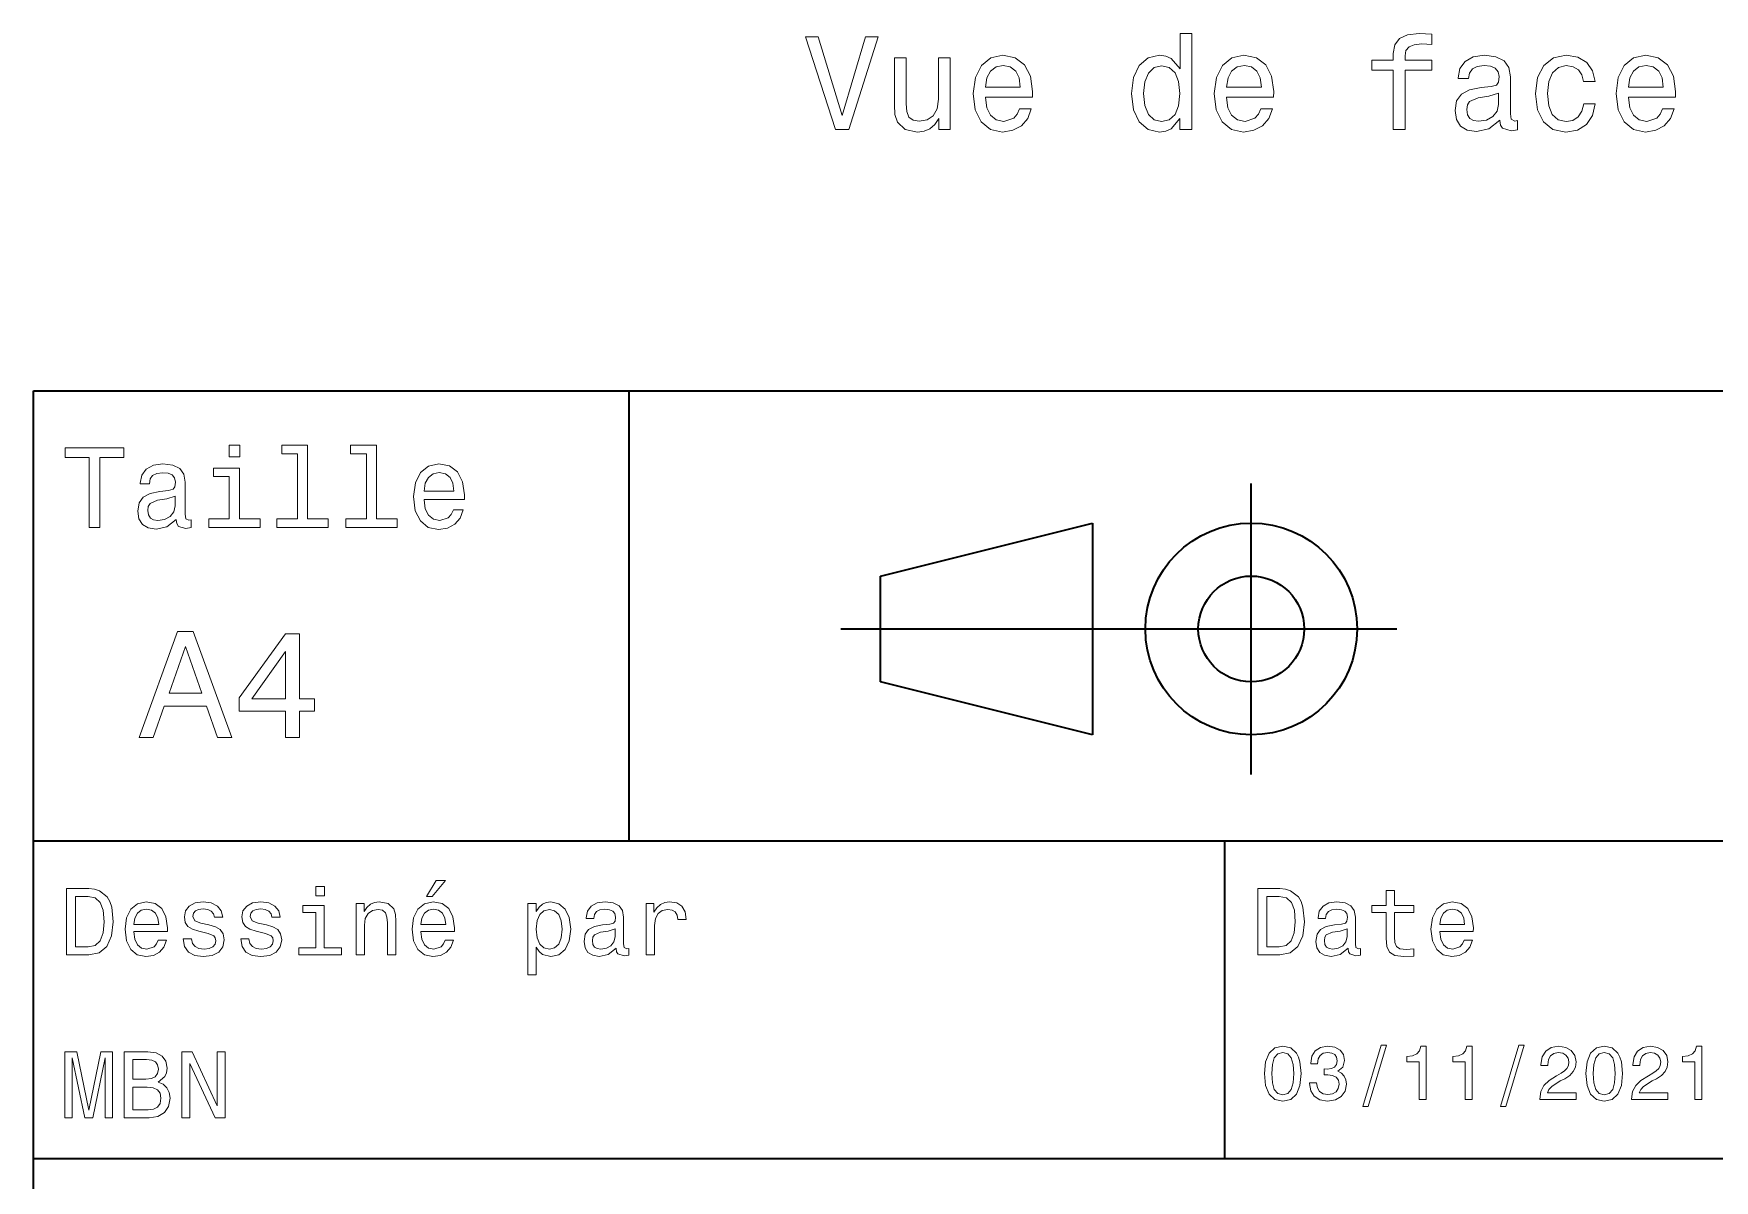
# Model space of a CAD drawing. Extents: x 0 to 297, y 0 to 210.
# Drawn here: x 97 to 160.5, y 40.2 to 83.5 of the extents above; entities that cross this region are included whole.
import ezdxf

# ---------------------------------------------------------------- set-up
doc = ezdxf.new("R2010")
doc.units = 0

msp = doc.modelspace()

# ---------------------------------------------------------------- linework, layer by layer
at = {"color": 7, "lineweight": 35}
for p, q in [((97, 10), (97, 70)), ((97, 70), (287, 70)), ((127.5, 61), (148.5, 61)), ((97, 53), (162, 53)), ((97, 41), (162, 41))]:
    msp.add_line(p, q, dxfattribs=at)
at = {"color": 7, "lineweight": 35, "ltscale": 0.425}
msp.add_line((119.5, 53), (119.5, 70), dxfattribs=at)
at = {"color": 7, "lineweight": 35, "ltscale": 0.275}
msp.add_line((143, 55.5), (143, 66.5), dxfattribs=at)
at = {"color": 7, "lineweight": 35, "ltscale": 0.206155}
for p, q in [((129, 63), (137, 65)), ((137, 57), (129, 59))]:
    msp.add_line(p, q, dxfattribs=at)
at = {"color": 7, "lineweight": 35, "ltscale": 0.2}
msp.add_line((137, 65), (137, 57), dxfattribs=at)
at = {"color": 7, "lineweight": 35, "ltscale": 0.1}
msp.add_line((129, 59), (129, 63), dxfattribs=at)
at = {"color": 7, "lineweight": 35, "ltscale": 0.3}
msp.add_line((142, 41), (142, 53), dxfattribs=at)
at = {"color": 7, "lineweight": 13}
for points in [[(128.421646, 83.373573), (127.544121, 80.393028), (126.64138, 83.373573), (126.162277, 83.373573), (127.291962, 79.86853), (127.79628, 79.86853), (128.900742, 83.373573)], [(140.308533, 80.287117), (140.308533, 79.86853), (140.752335, 79.86853), (140.752335, 83.489571), (140.313568, 83.489571), (140.313568, 82.1632), (139.975677, 82.546486), (139.768906, 82.63726), (139.531876, 82.672562), (139.103195, 82.571701), (138.77034, 82.289276), (138.553482, 81.835388), (138.477844, 81.225159), (138.553482, 80.614929), (138.77034, 80.155991), (139.103195, 79.86853), (139.531876, 79.772713), (139.768906, 79.808014), (139.980713, 79.898788)], [(148.367615, 82.107727), (148.367615, 79.86853), (148.811417, 79.86853), (148.811417, 82.107727), (149.820053, 82.107727), (149.820053, 82.485962), (148.811417, 82.485962), (148.811417, 82.65239), (148.84671, 82.854118), (148.962708, 82.990288), (149.159393, 83.070976), (149.441818, 83.101242), (149.820053, 83.08107), (149.820053, 83.464355), (149.340942, 83.489571), (148.907227, 83.444176), (148.604645, 83.308014), (148.42308, 83.070976), (148.367615, 82.733086), (148.367615, 82.485962), (147.555649, 82.485962), (147.555649, 82.107727)], [(131.624084, 82.576744), (131.180283, 82.576744), (131.180283, 81.013344), (131.129852, 80.65023), (130.983597, 80.387985), (130.756653, 80.226601), (130.459106, 80.17617), (130.222076, 80.216515), (130.07077, 80.337547), (129.985046, 80.544319), (129.964874, 80.83683), (129.964874, 82.576744), (129.521057, 82.576744), (129.521057, 80.796486), (129.536194, 80.438416), (129.632019, 80.140862), (129.92453, 79.86853), (130.393539, 79.772713), (130.645706, 79.808014), (130.862564, 79.898788), (131.049164, 80.05513), (131.200455, 80.282074), (131.200455, 79.86853), (131.624084, 79.86853)], [(132.960541, 81.094032), (134.735764, 81.094032), (134.740799, 81.300804), (134.66011, 81.880775), (134.438217, 82.314499), (134.08519, 82.576744), (133.616165, 82.672562), (133.157227, 82.571701), (132.804199, 82.289276), (132.577255, 81.830345), (132.496567, 81.225159), (132.57222, 80.604843), (132.799164, 80.150948), (133.147141, 79.86853), (133.601044, 79.772713), (133.994415, 79.838272), (134.317169, 80.009743), (134.554199, 80.282074), (134.690369, 80.645187), (134.251617, 80.645187), (134.160828, 80.443459), (134.029709, 80.29216), (133.656509, 80.171127), (133.369049, 80.226601), (133.152191, 80.403114), (133.010971, 80.690575), (132.960541, 81.078903)], [(142.068619, 81.094032), (143.843826, 81.094032), (143.848877, 81.300804), (143.768188, 81.880775), (143.54628, 82.314499), (143.193253, 82.576744), (142.724243, 82.672562), (142.265305, 82.571701), (141.912277, 82.289276), (141.685333, 81.830345), (141.604645, 81.225159), (141.680283, 80.604843), (141.907227, 80.150948), (142.255219, 79.86853), (142.709106, 79.772713), (143.102478, 79.838272), (143.425247, 80.009743), (143.662277, 80.282074), (143.798447, 80.645187), (143.35968, 80.645187), (143.268906, 80.443459), (143.137787, 80.29216), (142.764587, 80.171127), (142.477112, 80.226601), (142.260254, 80.403114), (142.119049, 80.690575), (142.068619, 81.078903)], [(152.397141, 80.221558), (152.397141, 80.206429), (152.422363, 80.034958), (152.498016, 79.913918), (152.815735, 79.8181), (153.062851, 79.858444), (153.062851, 80.201385), (152.95694, 80.186256), (152.815735, 80.251816), (152.790512, 80.453545), (152.790512, 81.85556), (152.729996, 82.213631), (152.553482, 82.46579), (152.24585, 82.617088), (151.812134, 82.672562), (151.388504, 82.612045), (151.075821, 82.440575), (150.879135, 82.173286), (150.813568, 81.820259), (150.813568, 81.790001), (151.21199, 81.790001), (151.247284, 82.001816), (151.358246, 82.153114), (151.539795, 82.243889), (151.796997, 82.27919), (152.044128, 82.253975), (152.220627, 82.178329), (152.326538, 82.047203), (152.361847, 81.865646), (152.341675, 81.653831), (152.260986, 81.547928), (152.05925, 81.49749), (151.681, 81.457146), (151.247284, 81.366371), (150.939651, 81.204987), (150.758102, 80.952827), (150.702621, 80.579628), (150.753052, 80.246773), (150.909393, 79.999657), (151.16156, 79.843315), (151.509537, 79.787842), (151.978561, 79.893745)], [(155.549164, 81.679047), (155.987915, 81.679047), (155.897141, 82.082504), (155.680283, 82.40023), (155.342392, 82.596916), (154.903625, 82.672562), (154.419479, 82.571701), (154.051331, 82.289276), (153.819336, 81.830345), (153.738647, 81.215073), (153.814301, 80.604843), (154.041229, 80.150948), (154.399307, 79.86853), (154.888504, 79.772713), (155.32222, 79.848358), (155.66011, 80.060173), (155.892105, 80.393028), (155.992966, 80.83683), (155.569336, 80.83683), (155.493683, 80.554413), (155.352478, 80.34259), (155.150742, 80.211472), (154.903625, 80.171127), (154.595993, 80.236687), (154.374084, 80.438416), (154.237915, 80.766228), (154.192535, 81.230202), (154.237915, 81.68409), (154.379135, 82.011902), (154.606079, 82.213631), (154.903625, 82.284233), (155.165878, 82.238846), (155.362564, 82.122856), (155.493683, 81.931213)], [(157.248734, 81.094032), (159.023941, 81.094032), (159.028992, 81.300804), (158.948303, 81.880775), (158.726395, 82.314499), (158.373367, 82.576744), (157.904343, 82.672562), (157.445419, 82.571701), (157.092392, 82.289276), (156.865448, 81.830345), (156.78476, 81.225159), (156.860397, 80.604843), (157.087341, 80.150948), (157.435333, 79.86853), (157.889221, 79.772713), (158.282593, 79.838272), (158.605362, 80.009743), (158.842392, 80.282074), (158.978561, 80.645187), (158.539795, 80.645187), (158.44902, 80.443459), (158.317902, 80.29216), (157.944702, 80.171127), (157.657227, 80.226601), (157.440369, 80.403114), (157.299164, 80.690575), (157.248734, 81.078903)], [(132.960541, 81.467232), (133.016022, 81.815216), (133.152191, 82.072418), (133.358963, 82.22876), (133.631302, 82.284233), (133.89859, 82.22876), (134.105362, 82.072418), (134.231445, 81.815216), (134.276825, 81.467232)], [(139.607513, 82.274147), (139.900024, 82.203545), (140.121933, 82.006859), (140.253052, 81.679047), (140.303482, 81.225159), (140.253052, 80.766228), (140.121933, 80.438416), (139.900024, 80.236687), (139.607513, 80.171127), (139.330139, 80.236687), (139.118332, 80.438416), (138.977112, 80.771271), (138.931732, 81.225159), (138.977112, 81.674004), (139.118332, 82.001816), (139.330139, 82.203545)], [(142.068619, 81.467232), (142.124084, 81.815216), (142.260254, 82.072418), (142.467026, 82.22876), (142.739365, 82.284233), (143.006653, 82.22876), (143.213425, 82.072418), (143.339508, 81.815216), (143.384903, 81.467232)], [(157.248734, 81.467232), (157.304199, 81.815216), (157.440369, 82.072418), (157.647141, 82.22876), (157.919479, 82.284233), (158.186768, 82.22876), (158.393539, 82.072418), (158.519623, 81.815216), (158.565002, 81.467232)], [(152.34671, 80.816658), (152.286194, 80.554413), (152.124817, 80.352676), (151.882736, 80.221558), (151.58519, 80.17617), (151.393539, 80.201385), (151.25737, 80.282074), (151.171646, 80.423286), (151.146423, 80.619972), (151.166595, 80.796486), (151.247284, 80.922562), (151.570053, 81.063774), (151.978561, 81.12429), (152.34671, 81.245331)], [(99.102303, 64.837173), (99.5, 64.837173), (99.5, 67.47406), (100.407784, 67.47406), (100.407784, 67.837173), (98.190201, 67.837173), (98.190201, 67.47406), (99.102303, 67.47406)], [(104.786743, 67.940918), (104.384727, 67.940918), (104.384727, 67.508644), (104.786743, 67.508644)], [(106.969742, 67.621033), (106.969742, 65.157059), (106.187317, 65.157059), (106.187317, 64.837173), (108.128242, 64.837173), (108.128242, 65.157059), (107.350143, 65.157059), (107.350143, 67.940918), (106.373199, 67.940918), (106.373199, 67.621033)], [(109.572044, 67.621033), (109.572044, 65.157059), (108.789627, 65.157059), (108.789627, 64.837173), (110.730545, 64.837173), (110.730545, 65.157059), (109.952454, 65.157059), (109.952454, 67.940918), (108.975502, 67.940918), (108.975502, 67.621033)], [(102.387611, 65.139771), (102.387611, 65.126801), (102.409225, 64.979828), (102.47406, 64.876076), (102.746399, 64.793945), (102.958214, 64.828529), (102.958214, 65.122475), (102.867432, 65.109505), (102.746399, 65.165703), (102.724785, 65.338615), (102.724785, 66.540344), (102.672913, 66.84726), (102.521614, 67.0634), (102.257927, 67.193085), (101.886169, 67.240631), (101.523056, 67.188759), (101.255043, 67.041786), (101.086456, 66.812675), (101.030258, 66.510086), (101.030258, 66.484146), (101.371758, 66.484146), (101.402016, 66.665703), (101.497116, 66.795387), (101.65274, 66.873199), (101.873199, 66.903458), (102.085014, 66.881844), (102.236313, 66.817001), (102.327087, 66.704605), (102.357346, 66.548988), (102.340057, 66.367432), (102.270897, 66.276657), (102.097984, 66.233429), (101.773773, 66.198845), (101.402016, 66.121033), (101.138329, 65.982704), (100.982712, 65.766571), (100.935158, 65.446686), (100.978386, 65.161385), (101.112389, 64.949562), (101.328529, 64.815559), (101.626801, 64.768013), (102.028816, 64.858788)], [(104.773773, 65.157059), (104.773773, 67.080688), (103.796829, 67.080688), (103.796829, 66.756485), (104.393372, 66.756485), (104.393372, 65.157059), (103.615273, 65.157059), (103.615273, 64.837173), (105.560516, 64.837173), (105.560516, 65.157059)], [(111.750717, 65.887604), (113.272339, 65.887604), (113.276657, 66.064842), (113.207497, 66.561958), (113.017288, 66.933716), (112.714699, 67.158501), (112.312683, 67.240631), (111.919312, 67.154175), (111.616714, 66.912102), (111.422188, 66.51873), (111.353027, 66), (111.41787, 65.4683), (111.612396, 65.079247), (111.91066, 64.837173), (112.299713, 64.755043), (112.636887, 64.811234), (112.913544, 64.958214), (113.116714, 65.191643), (113.233429, 65.502876), (112.857346, 65.502876), (112.779541, 65.329971), (112.667145, 65.200287), (112.34726, 65.096542), (112.100868, 65.144089), (111.914986, 65.295387), (111.793945, 65.541786), (111.750717, 65.874634)], [(111.750717, 66.207489), (111.798271, 66.50576), (111.914986, 66.726219), (112.092216, 66.860229), (112.325653, 66.907776), (112.554756, 66.860229), (112.731987, 66.726219), (112.840057, 66.50576), (112.878967, 66.207489)], [(102.344383, 65.649857), (102.292511, 65.425072), (102.154182, 65.252159), (101.946686, 65.139771), (101.691643, 65.100861), (101.527374, 65.122475), (101.41066, 65.191643), (101.337173, 65.312675), (101.315559, 65.481262), (101.332855, 65.632561), (101.402016, 65.740631), (101.678673, 65.861671), (102.028816, 65.913544), (102.344383, 66.017288)], [(100.982712, 56.9049), (101.51297, 56.9049), (101.933716, 58.080692), (103.530258, 58.080692), (103.951012, 56.9049), (104.492798, 56.9049), (103.028816, 60.910664), (102.440926, 60.910664)], [(102.118156, 58.570606), (102.734871, 60.334293), (103.351585, 58.570606)], [(106.521614, 56.9049), (107.040344, 56.9049), (107.040344, 57.896255), (107.610954, 57.896255), (107.610954, 58.357349), (107.040344, 58.357349), (107.040344, 60.818443), (106.515854, 60.818443), (104.763687, 58.403458), (104.763687, 57.896255), (106.521614, 57.896255)], [(105.247841, 58.357349), (106.521614, 60.149857), (106.521614, 58.357349)], [(111.84726, 50.88797), (112.059799, 50.88797), (112.560516, 51.500362), (112.207489, 51.500362)], [(99.080688, 51.190563), (98.248558, 51.190563), (98.248558, 48.690563), (99.080688, 48.690563), (99.473343, 48.769814), (99.765129, 49.011169), (99.945244, 49.40382), (100.010086, 49.940563), (99.952446, 50.488113), (99.880402, 50.70425), (99.779541, 50.877163), (99.487755, 51.111313), (99.296829, 51.168949)], [(99.055473, 50.891571), (99.329254, 50.837536), (99.516571, 50.671829), (99.628242, 50.376442), (99.664268, 49.940563), (99.624641, 49.519093), (99.51297, 49.223705), (99.322044, 49.047192), (99.055473, 48.989555), (98.583572, 48.989555), (98.583572, 50.891571)], [(107.992798, 51.27702), (107.657784, 51.27702), (107.657784, 50.916786), (107.992798, 50.916786)], [(144.080688, 51.190563), (143.248566, 51.190563), (143.248566, 48.690563), (144.080688, 48.690563), (144.473343, 48.769814), (144.765137, 49.011169), (144.945251, 49.40382), (145.010086, 49.940563), (144.952454, 50.488113), (144.880402, 50.70425), (144.779541, 50.877163), (144.487747, 51.111313), (144.296829, 51.168949)], [(144.055481, 50.891571), (144.329254, 50.837536), (144.516571, 50.671829), (144.628235, 50.376442), (144.664261, 49.940563), (144.624634, 49.519093), (144.51297, 49.223705), (144.322052, 49.047192), (144.055481, 48.989555), (143.583572, 48.989555), (143.583572, 50.891571)], [(148.100861, 50.289986), (148.100861, 49.320965), (148.122482, 49.007565), (148.223343, 48.791428), (148.425079, 48.665348), (148.767288, 48.62212), (149.141937, 48.640129), (149.141937, 48.913906), (148.868149, 48.892292), (148.619598, 48.921112), (148.486313, 49.011169), (148.42868, 49.162464), (148.417862, 49.375), (148.417862, 50.289986), (149.141937, 50.289986), (149.141937, 50.560158), (148.417862, 50.560158), (148.417862, 51.125721), (148.100861, 51.125721), (148.100861, 50.560158), (147.553314, 50.560158), (147.553314, 50.289986)], [(100.784584, 49.565922), (102.052597, 49.565922), (102.056198, 49.713619), (101.998558, 50.127884), (101.840057, 50.437683), (101.587898, 50.625), (101.252884, 50.693443), (100.925072, 50.621399), (100.672913, 50.41967), (100.510803, 50.091862), (100.453171, 49.659584), (100.507202, 49.216499), (100.669312, 48.892292), (100.91787, 48.690563), (101.242073, 48.62212), (101.523056, 48.668949), (101.753601, 48.791428), (101.922913, 48.98595), (102.020172, 49.245319), (101.706772, 49.245319), (101.64193, 49.101227), (101.548271, 48.993156), (101.2817, 48.9067), (101.07637, 48.946327), (100.921471, 49.072407), (100.820602, 49.27774), (100.784584, 49.555115)], [(100.784584, 49.832493), (100.824211, 50.081055), (100.921471, 50.264771), (101.069168, 50.376442), (101.263687, 50.416069), (101.454613, 50.376442), (101.602303, 50.264771), (101.69236, 50.081055), (101.724785, 49.832493)], [(103.623199, 49.818085), (103.317001, 49.890129), (103.090057, 49.972984), (103.014412, 50.142292), (103.036026, 50.261169), (103.111671, 50.347622), (103.234146, 50.401657), (103.41066, 50.423271), (103.579971, 50.401657), (103.713257, 50.336815), (103.799713, 50.239555), (103.835732, 50.109871), (104.145531, 50.109871), (104.145531, 50.117077), (104.091499, 50.351227), (103.943802, 50.534943), (103.713257, 50.650219), (103.41066, 50.693443), (103.104469, 50.650219), (102.881126, 50.531342), (102.740631, 50.354828), (102.697403, 50.131485), (102.729828, 49.915348), (102.830688, 49.76405), (102.996399, 49.655983), (103.237755, 49.580334), (103.590775, 49.493877), (103.806915, 49.40382), (103.864555, 49.331772), (103.886169, 49.223705), (103.853745, 49.09042), (103.767288, 48.989555), (103.626801, 48.924713), (103.439484, 48.903099), (103.241356, 48.924713), (103.09726, 49.000362), (103, 49.122841), (102.960373, 49.292149), (102.654175, 49.292149), (102.704613, 49.003963), (102.852303, 48.795029), (103.086456, 48.668949), (103.41066, 48.62212), (103.749283, 48.668949), (103.997841, 48.795029), (104.149139, 48.996758), (104.203171, 49.259727), (104.163544, 49.486671), (104.051872, 49.641571), (103.868156, 49.742435)], [(105.791786, 49.818085), (105.485588, 49.890129), (105.258644, 49.972984), (105.182999, 50.142292), (105.204613, 50.261169), (105.280258, 50.347622), (105.40274, 50.401657), (105.579254, 50.423271), (105.748558, 50.401657), (105.881844, 50.336815), (105.9683, 50.239555), (106.004326, 50.109871), (106.314117, 50.109871), (106.314117, 50.117077), (106.260086, 50.351227), (106.112396, 50.534943), (105.881844, 50.650219), (105.579254, 50.693443), (105.273056, 50.650219), (105.049713, 50.531342), (104.909225, 50.354828), (104.865997, 50.131485), (104.898415, 49.915348), (104.999283, 49.76405), (105.164986, 49.655983), (105.406342, 49.580334), (105.759369, 49.493877), (105.975502, 49.40382), (106.033142, 49.331772), (106.054756, 49.223705), (106.022339, 49.09042), (105.935883, 48.989555), (105.795387, 48.924713), (105.60807, 48.903099), (105.409943, 48.924713), (105.265854, 49.000362), (105.168587, 49.122841), (105.12896, 49.292149), (104.822769, 49.292149), (104.873199, 49.003963), (105.020897, 48.795029), (105.255043, 48.668949), (105.579254, 48.62212), (105.91787, 48.668949), (106.166428, 48.795029), (106.317726, 48.996758), (106.371758, 49.259727), (106.33213, 49.486671), (106.220459, 49.641571), (106.036743, 49.742435)], [(107.981987, 48.957134), (107.981987, 50.560158), (107.16787, 50.560158), (107.16787, 50.289986), (107.664986, 50.289986), (107.664986, 48.957134), (107.016571, 48.957134), (107.016571, 48.690563), (108.637611, 48.690563), (108.637611, 48.957134)], [(109.181557, 48.690563), (109.498558, 48.690563), (109.498558, 49.807278), (109.530983, 50.063042), (109.635445, 50.250362), (109.797546, 50.365635), (110.013687, 50.408863), (110.1866, 50.372841), (110.29467, 50.275578), (110.348701, 50.113472), (110.366714, 49.897335), (110.366714, 48.690563), (110.683716, 48.690563), (110.683716, 49.962177), (110.669312, 50.217941), (110.604469, 50.430477), (110.39193, 50.625), (110.060516, 50.693443), (109.876801, 50.668228), (109.721901, 50.599785), (109.588615, 50.484512), (109.484146, 50.329613), (109.484146, 50.625), (109.181557, 50.625)], [(111.627518, 49.565922), (112.895531, 49.565922), (112.899132, 49.713619), (112.841499, 50.127884), (112.682999, 50.437683), (112.430832, 50.625), (112.095825, 50.693443), (111.768013, 50.621399), (111.515854, 50.41967), (111.353745, 50.091862), (111.296112, 49.659584), (111.350143, 49.216499), (111.512245, 48.892292), (111.760803, 48.690563), (112.085014, 48.62212), (112.365997, 48.668949), (112.596542, 48.791428), (112.765854, 48.98595), (112.863113, 49.245319), (112.549713, 49.245319), (112.484871, 49.101227), (112.391212, 48.993156), (112.124641, 48.9067), (111.919312, 48.946327), (111.764412, 49.072407), (111.663544, 49.27774), (111.627518, 49.555115)], [(111.627518, 49.832493), (111.667145, 50.081055), (111.764412, 50.264771), (111.912102, 50.376442), (112.106628, 50.416069), (112.297546, 50.376442), (112.445244, 50.264771), (112.535301, 50.081055), (112.567726, 49.832493)], [(115.986313, 50.326012), (115.986313, 50.625), (115.669312, 50.625), (115.669312, 47.941284), (115.986313, 47.941284), (115.986313, 48.98595), (116.097984, 48.816643), (116.22406, 48.704971), (116.541069, 48.62212), (116.843658, 48.690563), (117.081413, 48.895893), (117.236313, 49.2201), (117.293945, 49.659584), (117.236313, 50.095463), (117.081413, 50.41967), (116.843658, 50.621399), (116.541069, 50.693443), (116.368156, 50.671829), (116.220459, 50.603386), (116.094383, 50.488113)], [(116.48703, 48.9067), (116.274498, 48.953533), (116.119598, 49.097622), (116.022339, 49.331772), (115.989914, 49.659584), (116.022339, 49.983791), (116.119598, 50.217941), (116.274498, 50.358429), (116.48703, 50.408863), (116.681557, 50.358429), (116.836456, 50.21434), (116.933716, 49.98019), (116.969742, 49.659584), (116.933716, 49.335377), (116.836456, 49.097622), (116.681557, 48.953533)], [(119.005043, 48.942726), (119.005043, 48.931919), (119.023056, 48.809441), (119.077087, 48.722984), (119.304031, 48.654541), (119.480545, 48.683357), (119.480545, 48.928314), (119.4049, 48.917507), (119.304031, 48.96434), (119.286026, 49.108429), (119.286026, 50.109871), (119.242798, 50.365635), (119.116714, 50.54575), (118.896973, 50.65382), (118.587173, 50.693443), (118.284584, 50.650219), (118.061241, 50.52774), (117.920746, 50.336815), (117.873917, 50.084656), (117.873917, 50.063042), (118.158501, 50.063042), (118.183716, 50.21434), (118.26297, 50.322407), (118.392654, 50.387249), (118.57637, 50.412464), (118.752884, 50.394455), (118.878967, 50.34042), (118.954613, 50.246758), (118.979828, 50.117077), (118.965416, 49.965778), (118.907784, 49.890129), (118.763687, 49.854107), (118.493515, 49.825291), (118.183716, 49.760448), (117.963974, 49.645176), (117.834297, 49.465057), (117.79467, 49.19849), (117.830688, 48.960735), (117.942368, 48.784222), (118.122482, 48.67255), (118.37104, 48.632927), (118.706055, 48.708576)], [(120.143372, 48.690563), (120.460373, 48.690563), (120.460373, 49.796471), (120.492798, 50.063042), (120.590057, 50.253963), (120.748558, 50.369236), (120.961098, 50.408863), (121.119598, 50.383648), (121.238472, 50.3116), (121.310516, 50.189121), (121.335739, 50.023415), (121.656342, 50.023415), (121.613113, 50.315205), (121.49424, 50.524136), (121.296112, 50.650219), (121.02594, 50.693443), (120.842224, 50.664627), (120.683716, 50.592579), (120.543228, 50.4701), (120.431557, 50.304398), (120.431557, 50.625), (120.143372, 50.625)], [(146.656342, 48.942726), (146.656342, 48.931919), (146.674347, 48.809441), (146.728394, 48.722984), (146.955338, 48.654541), (147.131851, 48.683357), (147.131851, 48.928314), (147.056198, 48.917507), (146.955338, 48.96434), (146.937317, 49.108429), (146.937317, 50.109871), (146.894089, 50.365635), (146.768005, 50.54575), (146.548264, 50.65382), (146.23848, 50.693443), (145.935883, 50.650219), (145.71254, 50.52774), (145.572052, 50.336815), (145.525223, 50.084656), (145.525223, 50.063042), (145.809799, 50.063042), (145.835022, 50.21434), (145.914261, 50.322407), (146.043945, 50.387249), (146.227661, 50.412464), (146.404175, 50.394455), (146.530258, 50.34042), (146.605911, 50.246758), (146.631119, 50.117077), (146.616714, 49.965778), (146.559082, 49.890129), (146.414978, 49.854107), (146.144806, 49.825291), (145.835022, 49.760448), (145.61528, 49.645176), (145.485596, 49.465057), (145.445969, 49.19849), (145.481995, 48.960735), (145.593658, 48.784222), (145.773773, 48.67255), (146.022339, 48.632927), (146.357346, 48.708576)], [(150.121765, 49.565922), (151.389771, 49.565922), (151.393372, 49.713619), (151.335739, 50.127884), (151.177231, 50.437683), (150.925079, 50.625), (150.590057, 50.693443), (150.262253, 50.621399), (150.010086, 50.41967), (149.847977, 50.091862), (149.790344, 49.659584), (149.844376, 49.216499), (150.006485, 48.892292), (150.255051, 48.690563), (150.579254, 48.62212), (150.860229, 48.668949), (151.090775, 48.791428), (151.260086, 48.98595), (151.357346, 49.245319), (151.043945, 49.245319), (150.979111, 49.101227), (150.885452, 48.993156), (150.618881, 48.9067), (150.413544, 48.946327), (150.258652, 49.072407), (150.157776, 49.27774), (150.121765, 49.555115)], [(150.121765, 49.832493), (150.161377, 50.081055), (150.258652, 50.264771), (150.406342, 50.376442), (150.600861, 50.416069), (150.791794, 50.376442), (150.939484, 50.264771), (151.029541, 50.081055), (151.061966, 49.832493)], [(118.969025, 49.367798), (118.925797, 49.180477), (118.810516, 49.036385), (118.637611, 48.942726), (118.425072, 48.910305), (118.288185, 48.928314), (118.190926, 48.98595), (118.129684, 49.086815), (118.111671, 49.227306), (118.126083, 49.353386), (118.183716, 49.443443), (118.414268, 49.544312), (118.706055, 49.587536), (118.969025, 49.673992)], [(146.620316, 49.367798), (146.577087, 49.180477), (146.461823, 49.036385), (146.28891, 48.942726), (146.07637, 48.910305), (145.939484, 48.928314), (145.842224, 48.98595), (145.780975, 49.086815), (145.76297, 49.227306), (145.777374, 49.353386), (145.835022, 49.443443), (146.065567, 49.544312), (146.357346, 49.587536), (146.620316, 49.673992)], [(143.498566, 44.201729), (143.541794, 43.749279), (143.677231, 43.426514), (143.893372, 43.230549), (144.193085, 43.167149), (144.489914, 43.230549), (144.706055, 43.426514), (144.838623, 43.749279), (144.884735, 44.201729), (144.838623, 44.651299), (144.783859, 44.829971), (144.706055, 44.976948), (144.489914, 45.172913), (144.193085, 45.239193), (143.893372, 45.172913), (143.677231, 44.974064), (143.541794, 44.651299)], [(145.201736, 43.853027), (145.201736, 43.832855), (145.247849, 43.556198), (145.383286, 43.348705), (145.596542, 43.216141), (145.878967, 43.167149), (146.17868, 43.216141), (146.403458, 43.342941), (146.547562, 43.54467), (146.599426, 43.804035), (146.57637, 43.974064), (146.51297, 44.112392), (146.409225, 44.219021), (146.270905, 44.296829), (146.458221, 44.45245), (146.524506, 44.700291), (146.481277, 44.925072), (146.357361, 45.0951), (146.155624, 45.201729), (145.878967, 45.239193), (145.619598, 45.193085), (145.420761, 45.066284), (145.291077, 44.864555), (145.247849, 44.596542), (145.247849, 44.57637), (145.504333, 44.57637), (145.52739, 44.760807), (145.60231, 44.893372), (145.723343, 44.974064), (145.893372, 45.002884), (146.043228, 44.979828), (146.15274, 44.919308), (146.219025, 44.821327), (146.244965, 44.688763), (146.219025, 44.54755), (146.149857, 44.45245), (146.028824, 44.394814), (145.864563, 44.377522), (145.752167, 44.380405), (145.752167, 44.15274), (145.893372, 44.158501), (146.074936, 44.132565), (146.210373, 44.0634), (146.291077, 43.951008), (146.319885, 43.804035), (146.288193, 43.63689), (146.20462, 43.51297), (146.072052, 43.435158), (145.896255, 43.409222), (145.714706, 43.438042), (145.582138, 43.524498), (145.498566, 43.662827), (145.466858, 43.853027)], [(147.213257, 42.956772), (147.412109, 42.956772), (148.109512, 45.279541), (147.907791, 45.279541)], [(149.345825, 43.224785), (149.608078, 43.224785), (149.608078, 45.239193), (149.412109, 45.239193), (149.360229, 45.0634), (149.256485, 44.945248), (149.097992, 44.876083), (148.878967, 44.853027), (148.878967, 44.648415), (149.345825, 44.648415)], [(151.080688, 43.224785), (151.342941, 43.224785), (151.342941, 45.239193), (151.146973, 45.239193), (151.095108, 45.0634), (150.991364, 44.945248), (150.832855, 44.876083), (150.613831, 44.853027), (150.613831, 44.648415), (151.080688, 44.648415)], [(152.417877, 42.956772), (152.616714, 42.956772), (153.314133, 45.279541), (153.112396, 45.279541)], [(153.899139, 43.224785), (155.273773, 43.224785), (155.273773, 43.472622), (154.187317, 43.472622), (154.247849, 43.60807), (154.351593, 43.720463), (154.671478, 43.925072), (154.841507, 44.011528), (155.031708, 44.135448), (155.167145, 44.279541), (155.244965, 44.44957), (155.273773, 44.642651), (155.224792, 44.884727), (155.08934, 45.074928), (154.881851, 45.195965), (154.613831, 45.239193), (154.337173, 45.190201), (154.126801, 45.054756), (153.991364, 44.838619), (153.945251, 44.553314), (153.945251, 44.51297), (154.207504, 44.51297), (154.207504, 44.536022), (154.233429, 44.731991), (154.311249, 44.876083), (154.435165, 44.9683), (154.599426, 45), (154.766571, 44.971184), (154.890488, 44.899136), (154.971191, 44.786743), (155, 44.645535), (154.979828, 44.51297), (154.925079, 44.400578), (154.832855, 44.302593), (154.706055, 44.216141), (154.536026, 44.12392), (154.253601, 43.945248), (154.054764, 43.755043), (153.9366, 43.524498), (153.899139, 43.233429)], [(155.642654, 44.201729), (155.685883, 43.749279), (155.821335, 43.426514), (156.037476, 43.230549), (156.337173, 43.167149), (156.634003, 43.230549), (156.850143, 43.426514), (156.982712, 43.749279), (157.028824, 44.201729), (156.982712, 44.651299), (156.927963, 44.829971), (156.850143, 44.976948), (156.634003, 45.172913), (156.337173, 45.239193), (156.037476, 45.172913), (155.821335, 44.974064), (155.685883, 44.651299)], [(157.368881, 43.224785), (158.743515, 43.224785), (158.743515, 43.472622), (157.657059, 43.472622), (157.71759, 43.60807), (157.821335, 43.720463), (158.14122, 43.925072), (158.311249, 44.011528), (158.50145, 44.135448), (158.636887, 44.279541), (158.714706, 44.44957), (158.743515, 44.642651), (158.694534, 44.884727), (158.559082, 45.074928), (158.351593, 45.195965), (158.083572, 45.239193), (157.806915, 45.190201), (157.596542, 45.054756), (157.461105, 44.838619), (157.414993, 44.553314), (157.414993, 44.51297), (157.677231, 44.51297), (157.677231, 44.536022), (157.703171, 44.731991), (157.780991, 44.876083), (157.904907, 44.9683), (158.069168, 45), (158.236313, 44.971184), (158.360229, 44.899136), (158.440918, 44.786743), (158.469742, 44.645535), (158.44957, 44.51297), (158.394821, 44.400578), (158.302597, 44.302593), (158.175797, 44.216141), (158.005768, 44.12392), (157.723343, 43.945248), (157.524506, 43.755043), (157.406342, 43.524498), (157.368881, 43.233429)], [(159.755051, 43.224785), (160.017288, 43.224785), (160.017288, 45.239193), (159.821335, 45.239193), (159.769455, 45.0634), (159.66571, 44.945248), (159.507202, 44.876083), (159.288193, 44.853027), (159.288193, 44.648415), (159.755051, 44.648415)], [(98.183716, 42.530979), (98.461098, 42.530979), (98.461098, 44.80043), (98.929398, 42.530979), (99.239197, 42.530979), (99.703888, 44.80043), (99.703888, 42.530979), (99.984871, 42.530979), (99.984871, 45.030979), (99.545387, 45.030979), (99.084297, 42.826366), (98.626801, 45.030979), (98.183716, 45.030979)], [(101.703171, 43.881844), (101.95533, 44.090778), (102.020172, 44.231266), (102.041786, 44.404179), (101.994957, 44.674351), (101.854469, 44.868874), (101.627518, 44.987751), (101.310516, 45.030979), (100.420746, 45.030979), (100.420746, 42.530979), (101.360954, 42.530979), (101.695969, 42.581413), (101.944527, 42.729107), (102.099426, 42.963257), (102.153458, 43.280258), (102.12104, 43.492794), (102.034584, 43.669308), (101.894089, 43.798992)], [(101.242073, 43.993515), (100.752159, 43.993515), (100.752159, 44.731987), (101.270897, 44.731987), (101.465416, 44.710373), (101.602303, 44.645531), (101.685158, 44.533859), (101.713974, 44.368156), (101.681557, 44.20245), (101.5951, 44.087173), (101.447403, 44.015129)], [(102.600143, 42.530979), (102.899139, 42.530979), (102.899139, 44.580692), (103.857346, 42.530979), (104.242798, 42.530979), (104.242798, 45.030979), (103.940201, 45.030979), (103.940201, 42.981266), (102.992798, 45.030979), (102.600143, 45.030979)], [(143.775223, 44.201729), (143.798279, 44.550434), (143.870316, 44.801155), (144, 44.948128), (144.193085, 45), (144.383286, 44.948128), (144.51297, 44.801155), (144.585022, 44.550434), (144.608078, 44.201729), (144.585022, 43.850143), (144.51297, 43.599426), (144.383286, 43.45245), (144.193085, 43.403458), (144, 43.45245), (143.870316, 43.599426), (143.798279, 43.850143)], [(155.919312, 44.201729), (155.942368, 44.550434), (156.01442, 44.801155), (156.144104, 44.948128), (156.337173, 45), (156.527374, 44.948128), (156.657059, 44.801155), (156.729111, 44.550434), (156.752167, 44.201729), (156.729111, 43.850143), (156.657059, 43.599426), (156.527374, 43.45245), (156.337173, 43.403458), (156.144104, 43.45245), (156.01442, 43.599426), (155.942368, 43.850143)], [(101.321327, 42.829971), (100.752159, 42.829971), (100.752159, 43.690922), (101.288902, 43.690922), (101.515854, 43.665707), (101.677956, 43.590057), (101.775215, 43.460373), (101.80764, 43.273052), (101.775215, 43.074928), (101.685158, 42.938038), (101.533859, 42.855186)]]:
    msp.add_lwpolyline(points, close=True, dxfattribs=at)
at = {"color": 7, "lineweight": 35}
for radius in [4, 2]:
    msp.add_circle((143, 61), radius, dxfattribs=at)

doc.saveas('drawing.dxf')
